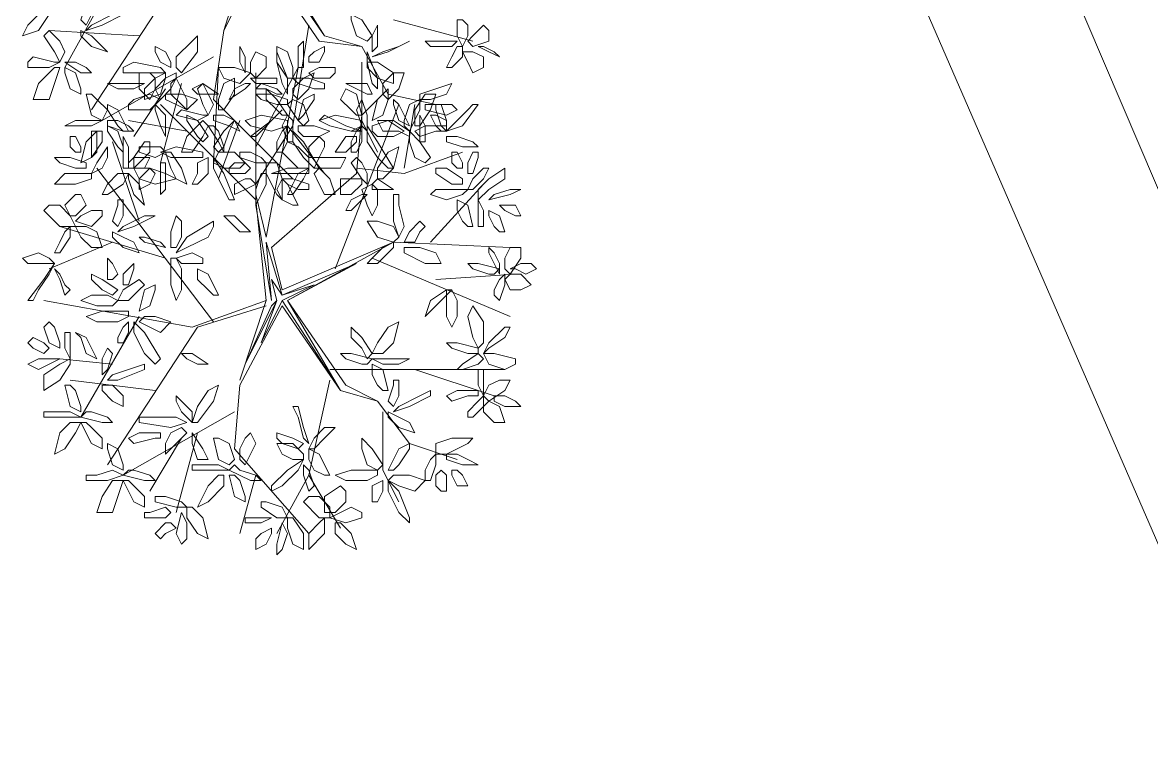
# Model space of a CAD drawing. Header units: millimetres. Extents: x 2364 to 2508, y 1551 to 1771.
# Drawn here: x 2413.54 to 2419.56, y 1620.74 to 1624.56 of the extents above; entities that cross this region are included whole.
import ezdxf

# ---------------------------------------------------------------- set-up
doc = ezdxf.new("R2010")
doc.units = ezdxf.units.MM
doc.layers.add('PDF_0', color=7, linetype='Continuous')
doc.layers.add('PDF_CVL_CUADCON_TIT', color=7, linetype='Continuous')

msp = doc.modelspace()

# ---------------------------------------------------------------- linework, layer by layer
at = {"layer": 'PDF_0', "lineweight": 9}
for points in [[(2415.2384, 1625.643), (2414.7583, 1625.2194), (2414.8148, 1624.9935), (2415.436, 1625.2477), (2414.8712, 1624.937), (2415.1536, 1624.4852), (2415.3513, 1624.4287)], [(2415.7467, 1624.1181), (2415.4925, 1624.1745), (2415.3513, 1624.4287), (2415.1254, 1624.4569), (2414.8148, 1624.9088), (2414.6171, 1624.5134), (2414.7583, 1624.9653), (2414.3629, 1624.8241), (2413.5722, 1624.9653)], [(2414.843, 1624.937), (2415.1536, 1624.4852), (2414.843, 1624.937)], [(2414.0805, 1624.8805), (2413.7699, 1624.3157)], [(2414.3912, 1624.8241), (2413.9111, 1624.0898)], [(2415.5207, 1624.5699), (2415.9443, 1624.4569)], [(2414.1652, 1624.4852), (2413.6852, 1624.5134)], [(2414.6171, 1624.5134), (2414.5606, 1624.1463), (2414.9842, 1623.7227)], [(2415.0689, 1624.5417), (2414.9842, 1624.0051), (2414.7865, 1623.6945)], [(2414.5606, 1624.3722), (2413.9676, 1624.0333)], [(2415.3513, 1624.344), (2415.3513, 1624.0333), (2415.436, 1623.8639)], [(2414.5606, 1623.8074), (2414.5888, 1624.3157)], [(2414.7865, 1623.8922), (2415.0124, 1624.3157), (2414.843, 1623.4121), (2414.7865, 1623.638), (2414.7865, 1624.2875)], [(2414.3064, 1624.2028), (2414.137, 1623.9486)], [(2414.3912, 1624.231), (2414.2782, 1623.8074)], [(2414.7865, 1623.5815), (2414.8712, 1623.0732), (2414.843, 1623.3838), (2414.9277, 1623.1014), (2415.3231, 1623.2709), (2414.956, 1623.0732), (2415.5207, 1623.3838), (2414.9277, 1623.1297), (2414.8712, 1623.3556), (2415.3231, 1623.751), (2415.3513, 1624.0616), (2415.4643, 1624.1745)], [(2414.843, 1623.0732), (2414.7865, 1623.6098), (2414.2782, 1624.1181)], [(2415.2101, 1623.2426), (2415.549, 1624.1181)], [(2415.5772, 1623.7792), (2415.6337, 1624.1181)], [(2414.4194, 1623.9769), (2414.1088, 1624.0333)], [(2414.7018, 1624.0333), (2414.5888, 1623.7227)], [(2414.956, 1624.0051), (2415.1536, 1623.751)], [(2414.1652, 1623.4968), (2414.024, 1623.9204)], [(2415.3231, 1623.7792), (2415.5772, 1623.751), (2415.8879, 1623.8639)], [(2414.5606, 1622.9602), (2413.9393, 1623.7792)], [(2415.7184, 1623.3838), (2416.0008, 1623.6945)], [(2414.3064, 1623.2991), (2413.7417, 1623.4686)], [(2414.024, 1623.3838), (2413.6852, 1623.2426)], [(2415.5207, 1623.3838), (2416.142, 1623.3556)], [(2415.4078, 1623.2991), (2416.142, 1622.9885)], [(2414.9277, 1623.0732), (2414.8148, 1622.8473), (2414.8995, 1623.0732), (2414.73, 1622.7343), (2414.8712, 1623.045), (2414.8995, 1623.0732), (2414.8712, 1623.1862), (2414.9277, 1623.1014), (2415.0972, 1623.1579), (2414.9277, 1623.0732), (2415.2384, 1622.5931), (2414.956, 1623.0732), (2415.2666, 1622.6214), (2415.436, 1622.5366)], [(2415.7467, 1623.1862), (2416.1703, 1623.2144)], [(2414.7018, 1622.6496), (2414.843, 1623.0732), (2414.4476, 1622.932), (2413.6569, 1623.0732)], [(2414.843, 1623.045), (2414.4759, 1622.932), (2413.9958, 1622.1978)], [(2415.8596, 1622.226), (2415.6055, 1622.3107), (2415.436, 1622.5366), (2415.2384, 1622.5931), (2414.9277, 1623.045), (2414.7018, 1622.6214), (2414.6736, 1622.2825), (2415.0689, 1621.8307)], [(2414.1652, 1622.9885), (2413.8546, 1622.4519)], [(2414.024, 1622.7343), (2413.7417, 1622.7626)], [(2415.1819, 1622.7061), (2416.1138, 1622.7061)], [(2415.6337, 1622.7061), (2416.0573, 1622.5649)], [(2414.25, 1622.5931), (2413.7981, 1622.6496)], [(2415.1819, 1622.6496), (2415.0689, 1622.1413)], [(2414.6736, 1622.4802), (2414.0805, 1622.1413)], [(2415.4643, 1622.4802), (2415.4643, 1622.1695), (2415.549, 1622.0001)], [(2414.3912, 1622.339), (2414.2217, 1622.0566)], [(2414.4759, 1622.3672), (2414.3629, 1621.9436)], [(2414.7865, 1622.1413), (2414.7018, 1621.8307)], [(2415.2384, 1621.8589), (2415.0689, 1622.1413), (2414.8995, 1621.8307)]]:
    msp.add_lwpolyline(points, dxfattribs=at)
for points in [[(2413.6852, 1624.6264), (2413.6852, 1624.5981), (2413.6287, 1624.5134), (2413.544, 1624.4852), (2413.5722, 1624.5417), (2413.6287, 1624.5981)], [(2413.8829, 1624.6546), (2413.8546, 1624.5699), (2413.8829, 1624.5417), (2413.9111, 1624.5981), (2413.9111, 1624.6829), (2413.8829, 1624.6829)], [(2414.024, 1624.5981), (2414.0805, 1624.5981), (2413.9676, 1624.5417), (2413.8829, 1624.5134), (2413.9111, 1624.5417)], [(2415.3231, 1624.4852), (2415.2948, 1624.5699), (2415.2948, 1624.5981), (2415.3513, 1624.5699), (2415.4078, 1624.4852), (2415.3796, 1624.4569)], [(2415.9161, 1624.5417), (2415.9161, 1624.4852), (2415.8879, 1624.4287), (2415.8596, 1624.4852), (2415.8596, 1624.5699), (2415.8879, 1624.5699)], [(2413.7417, 1624.4569), (2413.7699, 1624.4005), (2413.7417, 1624.344), (2413.7134, 1624.4005), (2413.6569, 1624.4852), (2413.6852, 1624.5134)], [(2413.8546, 1624.5134), (2413.8546, 1624.4852), (2413.9111, 1624.4287), (2413.9958, 1624.4005), (2413.9676, 1624.4287), (2413.9111, 1624.4852)], [(2415.4078, 1624.4852), (2415.436, 1624.5417), (2415.436, 1624.4287), (2415.4078, 1624.4005), (2415.4078, 1624.4287)], [(2415.9443, 1624.4852), (2416.0008, 1624.5417), (2416.0291, 1624.5134), (2416.0291, 1624.4569), (2415.9443, 1624.4287), (2415.9161, 1624.4569)], [(2414.3629, 1624.3722), (2414.4476, 1624.4569), (2414.4759, 1624.4852), (2414.4759, 1624.4005), (2414.3912, 1624.2875), (2414.3629, 1624.3157)], [(2415.0124, 1624.344), (2415.0124, 1624.4287), (2415.0407, 1624.4569), (2415.0407, 1624.4005), (2415.0407, 1624.3157), (2415.0124, 1624.3157)], [(2415.549, 1624.4287), (2415.6055, 1624.4569), (2415.4925, 1624.4005), (2415.4078, 1624.3722), (2415.4643, 1624.4005)], [(2415.8314, 1624.4287), (2415.8596, 1624.4569), (2415.7467, 1624.4569), (2415.6902, 1624.4569), (2415.7184, 1624.4287)], [(2414.25, 1624.4287), (2414.25, 1624.4005), (2414.2782, 1624.344), (2414.3347, 1624.3157), (2414.3347, 1624.344), (2414.3064, 1624.4005)], [(2414.73, 1624.2875), (2414.73, 1624.3157), (2414.73, 1624.3722), (2414.7018, 1624.4287), (2414.7018, 1624.4005), (2414.7018, 1624.344)], [(2414.7865, 1624.2593), (2414.7583, 1624.2875), (2414.7583, 1624.344), (2414.7865, 1624.4005), (2414.843, 1624.3722), (2414.843, 1624.3157)], [(2414.9842, 1624.2593), (2414.956, 1624.2593), (2414.8995, 1624.344), (2414.8995, 1624.4287), (2414.956, 1624.4005), (2414.9842, 1624.3157)], [(2414.8995, 1624.344), (2414.8995, 1624.4005), (2414.956, 1624.2593), (2414.956, 1624.1745), (2414.9277, 1624.231)], [(2415.0689, 1624.344), (2415.0689, 1624.3722), (2415.0972, 1624.4005), (2415.1536, 1624.4287), (2415.1536, 1624.4005), (2415.1254, 1624.344)], [(2415.3796, 1624.344), (2415.3796, 1624.4005), (2415.436, 1624.2593), (2415.436, 1624.2028), (2415.4078, 1624.231)], [(2415.8314, 1624.3722), (2415.8596, 1624.4287), (2415.8879, 1624.4287), (2415.8879, 1624.3722), (2415.8314, 1624.3157), (2415.8031, 1624.3157)], [(2415.8879, 1624.4005), (2415.9443, 1624.4005), (2416.0008, 1624.3722), (2416.0008, 1624.3157), (2415.9443, 1624.2875), (2415.9161, 1624.344)], [(2415.9726, 1624.4287), (2416.0291, 1624.4005), (2416.0855, 1624.3722), (2416.0573, 1624.4005), (2416.0008, 1624.4287)], [(2413.6005, 1624.3722), (2413.7134, 1624.344), (2413.7417, 1624.344), (2413.6852, 1624.3157), (2413.5722, 1624.3157), (2413.5722, 1624.344)], [(2413.8264, 1624.344), (2413.7699, 1624.344), (2413.8546, 1624.2875), (2413.9111, 1624.2875), (2413.8829, 1624.3157)], [(2414.137, 1624.344), (2414.2782, 1624.3157), (2414.3064, 1624.2875), (2414.2217, 1624.2875), (2414.0805, 1624.2875), (2414.0805, 1624.3157)], [(2415.3796, 1624.344), (2415.3796, 1624.3157), (2415.436, 1624.2593), (2415.5207, 1624.231), (2415.5207, 1624.2875), (2415.436, 1624.344)], [(2413.7417, 1624.3157), (2413.7134, 1624.3157), (2413.6287, 1624.231), (2413.6005, 1624.1463), (2413.6852, 1624.1463), (2413.7134, 1624.231)], [(2413.8264, 1624.2875), (2413.8546, 1624.2028), (2413.8546, 1624.1745), (2413.7981, 1624.2028), (2413.7699, 1624.2875), (2413.7699, 1624.3157)], [(2414.25, 1624.2593), (2414.25, 1624.2028), (2414.2217, 1624.1463), (2414.1652, 1624.2028), (2414.1652, 1624.2875), (2414.2217, 1624.2875)], [(2414.3064, 1624.2875), (2414.3064, 1624.2593), (2414.2782, 1624.1745), (2414.1935, 1624.1463), (2414.1935, 1624.2028), (2414.25, 1624.2593)], [(2414.3629, 1624.2875), (2414.3629, 1624.2593), (2414.3347, 1624.2028), (2414.2782, 1624.1463), (2414.25, 1624.2028), (2414.3064, 1624.2593)], [(2414.7018, 1624.231), (2414.6171, 1624.2593), (2414.5888, 1624.3157), (2414.6736, 1624.3157), (2414.7583, 1624.2875), (2414.73, 1624.2593)], [(2414.9842, 1624.1745), (2415.0124, 1624.1463), (2415.0689, 1624.2028), (2415.0972, 1624.2875), (2415.0407, 1624.2593), (2414.9842, 1624.2028)], [(2415.1819, 1624.2593), (2415.0972, 1624.2593), (2415.0689, 1624.2875), (2415.1254, 1624.3157), (2415.2101, 1624.3157), (2415.2101, 1624.2875)], [(2415.4643, 1624.1745), (2415.4925, 1624.1463), (2415.549, 1624.2028), (2415.5772, 1624.2875), (2415.5207, 1624.2875), (2415.4643, 1624.231)], [(2414.137, 1624.2028), (2414.1935, 1624.231), (2414.0805, 1624.231), (2413.9958, 1624.231), (2414.0523, 1624.2028)], [(2414.3347, 1624.1745), (2414.3912, 1624.1181), (2414.4194, 1624.0898), (2414.4194, 1624.1463), (2414.3629, 1624.2593), (2414.3347, 1624.231)], [(2414.5324, 1624.1745), (2414.5888, 1624.1745), (2414.5041, 1624.231), (2414.4476, 1624.2028), (2414.4759, 1624.1745)], [(2414.5324, 1624.1745), (2414.5606, 1624.1181), (2414.5324, 1624.0616), (2414.5041, 1624.1181), (2414.4759, 1624.2028), (2414.5041, 1624.231)], [(2414.5888, 1624.1463), (2414.6171, 1624.231), (2414.6736, 1624.2593), (2414.6736, 1624.1745), (2414.6171, 1624.0898), (2414.5888, 1624.0898)], [(2414.6736, 1624.2028), (2414.6453, 1624.1463), (2414.73, 1624.2028), (2414.7583, 1624.231), (2414.73, 1624.231)], [(2414.8712, 1624.231), (2414.7865, 1624.231), (2414.7583, 1624.2593), (2414.8148, 1624.2593), (2414.8995, 1624.2593), (2414.8995, 1624.231)], [(2414.843, 1624.2028), (2414.8995, 1624.1745), (2414.9277, 1624.1745), (2414.8995, 1624.2028), (2414.8148, 1624.231), (2414.7865, 1624.2028)], [(2414.8995, 1624.0898), (2414.843, 1624.1463), (2414.843, 1624.2028), (2414.8995, 1624.1463), (2414.956, 1624.0616), (2414.9277, 1624.0616)], [(2415.0972, 1624.2028), (2415.0124, 1624.231), (2414.9842, 1624.2593), (2415.0689, 1624.2593), (2415.1536, 1624.231), (2415.1536, 1624.2028)], [(2415.2948, 1624.0898), (2415.2384, 1624.1463), (2415.2666, 1624.2028), (2415.3231, 1624.1745), (2415.3513, 1624.0616), (2415.3231, 1624.0616)], [(2415.3231, 1624.2028), (2415.3796, 1624.1745), (2415.4078, 1624.1745), (2415.3796, 1624.231), (2415.2948, 1624.231), (2415.2666, 1624.231)], [(2415.4643, 1624.0616), (2415.4078, 1624.0333), (2415.436, 1624.1463), (2415.4925, 1624.2028), (2415.4925, 1624.1463)], [(2415.6619, 1624.1463), (2415.6619, 1624.1745), (2415.7467, 1624.2028), (2415.8314, 1624.231), (2415.8031, 1624.1745), (2415.7184, 1624.1463)], [(2413.9393, 1624.1463), (2413.9958, 1624.0898), (2413.9676, 1624.0333), (2413.9111, 1624.0616), (2413.8829, 1624.1745), (2413.9111, 1624.1745)], [(2414.137, 1624.1463), (2414.2217, 1624.1745), (2414.2782, 1624.1463), (2414.2217, 1624.0898), (2414.1088, 1624.0898), (2414.1088, 1624.1181)], [(2414.3064, 1624.1463), (2414.3064, 1624.1745), (2414.3912, 1624.1745), (2414.4759, 1624.1463), (2414.4194, 1624.0898), (2414.3629, 1624.1181)], [(2414.956, 1624.1181), (2414.956, 1624.1463), (2414.8712, 1624.1745), (2414.7865, 1624.1745), (2414.8148, 1624.1463), (2414.8995, 1624.1181)], [(2415.0124, 1624.0333), (2414.956, 1624.1181), (2414.9842, 1624.1463), (2415.0407, 1624.1181), (2415.0689, 1624.0333), (2415.0407, 1624.0051)], [(2415.0407, 1624.0616), (2415.0124, 1624.0333), (2415.0407, 1624.1463), (2415.0972, 1624.1745), (2415.0972, 1624.1463)], [(2415.3796, 1623.9769), (2415.3796, 1624.0616), (2415.3513, 1624.1463), (2415.3231, 1624.0898), (2415.3513, 1624.0051)], [(2415.549, 1624.0333), (2415.6055, 1624.0051), (2415.549, 1624.1181), (2415.5207, 1624.1463), (2415.5207, 1624.1181)], [(2415.5772, 1624.0333), (2415.6055, 1624.1181), (2415.6619, 1624.1463), (2415.6619, 1624.0898), (2415.6055, 1623.9769), (2415.5772, 1624.0051)], [(2415.6337, 1624.0051), (2415.6619, 1624.0051), (2415.7184, 1624.0898), (2415.7467, 1624.1745), (2415.6902, 1624.1745), (2415.6337, 1624.0898)], [(2414.0523, 1624.0051), (2413.9958, 1624.0898), (2413.9958, 1624.1181), (2414.0523, 1624.0898), (2414.1088, 1623.9769), (2414.0805, 1623.9769)], [(2414.2782, 1624.0051), (2414.3064, 1623.9486), (2414.3064, 1624.0616), (2414.25, 1624.1181), (2414.25, 1624.0898)], [(2414.3912, 1624.0898), (2414.3629, 1624.0616), (2414.4759, 1624.0333), (2414.5324, 1624.0616), (2414.5041, 1624.0616)], [(2414.8148, 1623.9769), (2414.8995, 1624.0616), (2414.9277, 1624.0898), (2414.8712, 1624.0333), (2414.7583, 1623.9486), (2414.7865, 1623.9486)], [(2415.7467, 1624.1181), (2415.8314, 1624.1181), (2415.8596, 1624.0898), (2415.8031, 1624.0616), (2415.6902, 1624.0898), (2415.6902, 1624.1181)], [(2415.7467, 1624.0898), (2415.7749, 1624.0051), (2415.8031, 1623.9769), (2415.8031, 1624.0333), (2415.7749, 1624.1181), (2415.7467, 1624.1181)], [(2415.9161, 1624.0898), (2415.8314, 1624.0051), (2415.8031, 1623.9769), (2415.8879, 1624.0051), (2415.9726, 1624.1181), (2415.9443, 1624.1181)], [(2413.8264, 1624.0333), (2413.9393, 1624.0333), (2413.9676, 1624.0333), (2413.9111, 1624.0051), (2413.7981, 1624.0051), (2413.7699, 1624.0051)], [(2414.0523, 1624.0333), (2414.1088, 1624.0051), (2414.137, 1623.9769), (2414.0805, 1623.9769), (2413.9958, 1624.0051), (2413.9958, 1624.0333)], [(2414.5324, 1624.0051), (2414.5041, 1624.0333), (2414.4194, 1623.9486), (2414.3912, 1623.8639), (2414.4476, 1623.8639), (2414.5041, 1623.9486)], [(2414.4759, 1623.9486), (2414.4194, 1624.0333), (2414.4194, 1624.0616), (2414.4759, 1624.0333), (2414.5324, 1623.9486), (2414.5041, 1623.9204)], [(2414.6171, 1624.0616), (2414.6736, 1624.0333), (2414.7018, 1623.9769), (2414.6453, 1624.0051), (2414.5606, 1624.0333), (2414.5606, 1624.0616)], [(2414.6171, 1623.8922), (2414.6453, 1623.9769), (2414.6736, 1624.0333), (2414.6171, 1623.9769), (2414.5606, 1623.8922), (2414.5888, 1623.8639)], [(2414.8712, 1623.9769), (2414.7583, 1624.0051), (2414.73, 1624.0333), (2414.8148, 1624.0616), (2414.956, 1624.0333), (2414.956, 1624.0051)], [(2414.9842, 1623.9769), (2414.9842, 1624.0333), (2414.956, 1624.0616), (2414.9277, 1624.0051), (2414.956, 1623.9204), (2414.9842, 1623.9204)], [(2415.1819, 1624.0051), (2415.2948, 1623.9769), (2415.3513, 1623.9769), (2415.2666, 1624.0051), (2415.1536, 1624.0616), (2415.1254, 1624.0333)], [(2415.2948, 1623.9769), (2415.1819, 1624.0051), (2415.1254, 1624.0333), (2415.2101, 1624.0616), (2415.3513, 1624.0333), (2415.3513, 1624.0051)], [(2415.4078, 1623.9769), (2415.4078, 1624.0051), (2415.4925, 1624.0333), (2415.5772, 1623.9769), (2415.5207, 1623.9486), (2415.436, 1623.9486)], [(2415.549, 1623.9769), (2415.4643, 1623.9769), (2415.436, 1624.0333), (2415.5207, 1624.0333), (2415.6055, 1623.9769), (2415.6055, 1623.9486)], [(2415.6619, 1623.9486), (2415.6619, 1624.0333), (2415.6619, 1624.0616), (2415.6902, 1624.0051), (2415.6902, 1623.9204), (2415.6619, 1623.9204)], [(2415.7184, 1624.0616), (2415.7467, 1624.0616), (2415.8031, 1624.0333), (2415.8031, 1623.9769), (2415.7749, 1623.9769), (2415.7467, 1624.0051)], [(2413.9676, 1623.9769), (2413.9393, 1623.9769), (2413.8829, 1623.9204), (2413.8546, 1623.8074), (2413.9111, 1623.8357), (2413.9676, 1623.9204)], [(2413.9393, 1623.9204), (2413.9393, 1623.8639), (2413.9111, 1623.8357), (2413.9111, 1623.8922), (2413.9111, 1623.9769), (2413.9393, 1623.9769)], [(2414.0523, 1623.9769), (2414.0805, 1623.8922), (2414.0805, 1623.8639), (2414.0523, 1623.8922), (2413.9958, 1623.9769), (2413.9958, 1624.0051)], [(2414.5888, 1623.9769), (2414.6171, 1623.8922), (2414.6171, 1623.8639), (2414.5888, 1623.9204), (2414.5324, 1624.0051), (2414.5606, 1624.0051)], [(2414.8995, 1623.8639), (2414.9277, 1623.8639), (2414.956, 1623.9204), (2414.956, 1624.0051), (2414.9277, 1623.9769), (2414.8995, 1623.9204)], [(2415.0407, 1623.8357), (2414.9842, 1623.9204), (2414.9842, 1623.9769), (2415.0407, 1623.9204), (2415.1254, 1623.7792), (2415.0972, 1623.7792)], [(2415.0124, 1623.9769), (2415.0124, 1624.0051), (2415.0972, 1624.0051), (2415.1819, 1623.9769), (2415.1254, 1623.9486), (2415.0407, 1623.9486)], [(2415.2948, 1623.8639), (2415.3231, 1623.8639), (2415.3513, 1623.9204), (2415.3513, 1624.0051), (2415.3231, 1623.9769), (2415.2948, 1623.9204)], [(2415.436, 1623.8357), (2415.3796, 1623.9204), (2415.3796, 1624.0051), (2415.436, 1623.9204), (2415.5207, 1623.7792), (2415.4925, 1623.7792)], [(2415.6337, 1623.8357), (2415.6055, 1623.9204), (2415.6055, 1623.9769), (2415.6619, 1623.9204), (2415.7184, 1623.8357), (2415.6902, 1623.8074)], [(2415.7467, 1623.9769), (2415.6619, 1623.9486), (2415.6337, 1623.9769), (2415.6902, 1624.0051), (2415.8031, 1624.0051), (2415.8031, 1623.9769)], [(2413.8546, 1623.8639), (2413.8264, 1623.8639), (2413.7981, 1623.8922), (2413.7981, 1623.9486), (2413.8264, 1623.9486), (2413.8546, 1623.8922)], [(2414.0805, 1623.8357), (2414.0805, 1623.8922), (2414.0805, 1623.9486), (2414.1088, 1623.8922), (2414.1088, 1623.7792), (2414.0805, 1623.7792)], [(2414.137, 1623.8357), (2414.1935, 1623.9204), (2414.2217, 1623.9204), (2414.2217, 1623.8639), (2414.137, 1623.7792), (2414.137, 1623.8074)], [(2415.0124, 1623.8922), (2415.0689, 1623.8357), (2415.0689, 1623.7792), (2415.0124, 1623.7792), (2414.9277, 1623.8639), (2414.956, 1623.9204)], [(2415.1536, 1623.8922), (2415.1254, 1623.8357), (2415.0689, 1623.8357), (2415.0689, 1623.8922), (2415.1254, 1623.9486), (2415.1536, 1623.9204)], [(2415.2666, 1623.8639), (2415.2101, 1623.8639), (2415.2666, 1623.9486), (2415.3231, 1623.9486), (2415.3231, 1623.9204)], [(2415.8031, 1623.9486), (2415.8031, 1623.9204), (2415.8879, 1623.8922), (2415.9726, 1623.8922), (2415.9443, 1623.9204), (2415.8596, 1623.9486)], [(2413.9958, 1623.8357), (2413.9958, 1623.8922), (2413.9393, 1623.8074), (2413.9111, 1623.751), (2413.9676, 1623.7792)], [(2414.1935, 1623.8922), (2414.2782, 1623.8922), (2414.3064, 1623.8639), (2414.25, 1623.8357), (2414.1652, 1623.8639), (2414.1652, 1623.8922)], [(2414.4476, 1623.8357), (2414.3347, 1623.8357), (2414.2782, 1623.8639), (2414.3629, 1623.8922), (2414.5041, 1623.8639), (2414.5041, 1623.8357)], [(2414.3064, 1623.8639), (2414.3347, 1623.8639), (2414.3912, 1623.7792), (2414.4194, 1623.6945), (2414.3629, 1623.7227), (2414.3347, 1623.7792)], [(2414.5606, 1623.8074), (2414.5888, 1623.8639), (2414.6736, 1623.8639), (2414.73, 1623.8074), (2414.7018, 1623.7792), (2414.6171, 1623.7792)], [(2414.7583, 1623.8639), (2414.8148, 1623.8357), (2414.843, 1623.8074), (2414.7865, 1623.8074), (2414.7018, 1623.8357), (2414.7018, 1623.8639)], [(2415.436, 1623.7227), (2415.4643, 1623.7227), (2415.5207, 1623.7792), (2415.549, 1623.8922), (2415.4925, 1623.8639), (2415.436, 1623.7792)], [(2415.8879, 1623.7792), (2415.8596, 1623.7792), (2415.8314, 1623.8074), (2415.8314, 1623.8639), (2415.8596, 1623.8639), (2415.8879, 1623.8074)], [(2415.9726, 1623.8357), (2415.9443, 1623.751), (2415.9161, 1623.751), (2415.9161, 1623.8074), (2415.9443, 1623.8639), (2415.9726, 1623.8639)], [(2413.8264, 1623.7792), (2413.7417, 1623.8074), (2413.7134, 1623.8357), (2413.7981, 1623.8357), (2413.8829, 1623.8074), (2413.8829, 1623.7792)], [(2414.137, 1623.8357), (2414.1935, 1623.8357), (2414.2217, 1623.8357), (2414.1935, 1623.7792), (2414.1088, 1623.7792), (2414.1088, 1623.8074)], [(2414.3064, 1623.751), (2414.3064, 1623.6662), (2414.2782, 1623.638), (2414.2782, 1623.6945), (2414.2782, 1623.8074), (2414.3064, 1623.8074)], [(2414.4476, 1623.6945), (2414.4759, 1623.6945), (2414.5324, 1623.751), (2414.5324, 1623.8357), (2414.4759, 1623.8074), (2414.4759, 1623.751)], [(2414.6171, 1623.6662), (2414.5606, 1623.7792), (2414.5606, 1623.8357), (2414.6171, 1623.751), (2414.6736, 1623.6098), (2414.6453, 1623.6098)], [(2414.6736, 1623.8074), (2414.73, 1623.8074), (2414.7583, 1623.7792), (2414.73, 1623.751), (2414.6453, 1623.751), (2414.6453, 1623.7792)], [(2414.843, 1623.8074), (2414.8995, 1623.8074), (2414.9277, 1623.7227), (2414.9277, 1623.6098), (2414.8995, 1623.638), (2414.843, 1623.751)], [(2415.2666, 1623.8357), (2415.2384, 1623.7792), (2415.1819, 1623.7792), (2415.0972, 1623.7792), (2415.1254, 1623.8357), (2415.2101, 1623.8357)], [(2415.3513, 1623.8074), (2415.3796, 1623.751), (2415.3796, 1623.6945), (2415.3513, 1623.7227), (2415.2948, 1623.8074), (2415.3231, 1623.8357)], [(2413.9111, 1623.751), (2413.9111, 1623.7227), (2413.8264, 1623.6945), (2413.7134, 1623.6945), (2413.7699, 1623.751), (2413.8546, 1623.751)], [(2413.9958, 1623.6945), (2414.0523, 1623.751), (2414.1088, 1623.751), (2414.0805, 1623.6945), (2413.9958, 1623.638), (2413.9676, 1623.638)], [(2414.137, 1623.638), (2414.1935, 1623.5815), (2414.1652, 1623.6945), (2414.1088, 1623.751), (2414.1088, 1623.7227)], [(2414.137, 1623.7792), (2414.1652, 1623.7227), (2414.25, 1623.6945), (2414.3629, 1623.7227), (2414.3064, 1623.751), (2414.2217, 1623.7792)], [(2414.2217, 1623.7792), (2414.25, 1623.751), (2414.2217, 1623.6945), (2414.1652, 1623.6662), (2414.1652, 1623.7227), (2414.1935, 1623.751)], [(2414.7583, 1623.7227), (2414.7865, 1623.6945), (2414.73, 1623.6662), (2414.6736, 1623.638), (2414.6736, 1623.6945), (2414.73, 1623.7227)], [(2414.843, 1623.6945), (2414.8148, 1623.638), (2414.7865, 1623.5815), (2414.7865, 1623.6662), (2414.8148, 1623.751), (2414.843, 1623.751)], [(2415.0124, 1623.751), (2414.9277, 1623.751), (2414.8712, 1623.751), (2414.956, 1623.7792), (2415.0689, 1623.7792), (2415.0689, 1623.751)], [(2414.9277, 1623.6098), (2414.8995, 1623.6662), (2414.9277, 1623.7227), (2414.956, 1623.6945), (2415.0124, 1623.5815), (2414.9842, 1623.5815)], [(2415.0124, 1623.6662), (2414.956, 1623.6945), (2414.9277, 1623.7227), (2414.9842, 1623.7227), (2415.0689, 1623.6945), (2415.0689, 1623.6662)], [(2414.9842, 1623.6945), (2415.0124, 1623.751), (2415.0689, 1623.7792), (2415.0407, 1623.7227), (2414.9842, 1623.638), (2414.956, 1623.638)], [(2415.0972, 1623.751), (2415.1254, 1623.7792), (2415.1819, 1623.7227), (2415.2101, 1623.638), (2415.1536, 1623.638), (2415.1254, 1623.6945)], [(2415.3513, 1623.7227), (2415.3513, 1623.6945), (2415.2948, 1623.638), (2415.2384, 1623.638), (2415.2384, 1623.7227), (2415.2948, 1623.7227)], [(2415.4925, 1623.6662), (2415.5207, 1623.6662), (2415.436, 1623.7227), (2415.4078, 1623.6945), (2415.4078, 1623.6662)], [(2415.8314, 1623.6945), (2415.7467, 1623.751), (2415.7467, 1623.7792), (2415.8031, 1623.7792), (2415.8879, 1623.7227), (2415.8879, 1623.6945)], [(2416.0008, 1623.7227), (2415.9443, 1623.6662), (2415.9161, 1623.6662), (2415.9443, 1623.7227), (2416.0008, 1623.7792), (2416.0291, 1623.7792)], [(2415.9726, 1623.6098), (2415.9726, 1623.6662), (2416.0291, 1623.7227), (2416.1138, 1623.7792), (2416.1138, 1623.7227), (2416.0291, 1623.6662)], [(2415.436, 1623.6662), (2415.436, 1623.5815), (2415.4078, 1623.525), (2415.3796, 1623.5815), (2415.3513, 1623.6662), (2415.4078, 1623.6945)], [(2415.9161, 1623.6662), (2415.8879, 1623.638), (2415.8031, 1623.6098), (2415.7184, 1623.638), (2415.7467, 1623.6662), (2415.8596, 1623.6662)], [(2416.0573, 1623.638), (2416.0291, 1623.6098), (2416.142, 1623.638), (2416.1985, 1623.6662), (2416.142, 1623.6662)], [(2413.8829, 1623.5815), (2413.8264, 1623.525), (2413.7981, 1623.525), (2413.7699, 1623.5815), (2413.8264, 1623.638), (2413.8546, 1623.638)], [(2414.0523, 1623.5815), (2414.024, 1623.4968), (2414.0523, 1623.4686), (2414.0805, 1623.525), (2414.0805, 1623.6098), (2414.0523, 1623.6098)], [(2415.3796, 1623.638), (2415.3513, 1623.638), (2415.2948, 1623.6098), (2415.2666, 1623.5533), (2415.2948, 1623.5533), (2415.3513, 1623.6098)], [(2415.549, 1623.5815), (2415.5772, 1623.4686), (2415.549, 1623.4121), (2415.5207, 1623.4968), (2415.5207, 1623.638), (2415.549, 1623.638)], [(2415.8879, 1623.4968), (2415.8596, 1623.5533), (2415.8596, 1623.6098), (2415.9161, 1623.5815), (2415.9443, 1623.4686), (2415.9161, 1623.4686)], [(2415.9726, 1623.4968), (2415.9726, 1623.5815), (2415.9726, 1623.6098), (2416.0008, 1623.5533), (2416.0008, 1623.4686), (2415.9726, 1623.4686)], [(2413.7417, 1623.5815), (2413.7981, 1623.525), (2413.8264, 1623.4686), (2413.7417, 1623.4686), (2413.6569, 1623.5533), (2413.6852, 1623.5815)], [(2413.9676, 1623.5533), (2413.9676, 1623.525), (2413.9111, 1623.4686), (2413.8264, 1623.4968), (2413.8546, 1623.525), (2413.9111, 1623.5533)], [(2416.0573, 1623.4686), (2416.0291, 1623.525), (2416.0291, 1623.5533), (2416.0855, 1623.525), (2416.1138, 1623.4403), (2416.0855, 1623.4403)], [(2416.0855, 1623.5815), (2416.1138, 1623.5815), (2416.1703, 1623.5815), (2416.1985, 1623.525), (2416.1703, 1623.525), (2416.1138, 1623.5533)], [(2414.1935, 1623.525), (2414.25, 1623.525), (2414.137, 1623.4686), (2414.0523, 1623.4403), (2414.0805, 1623.4686)], [(2414.3629, 1623.3556), (2414.3347, 1623.3556), (2414.3347, 1623.4403), (2414.3629, 1623.525), (2414.3912, 1623.4968), (2414.3912, 1623.4121)], [(2414.5324, 1623.4121), (2414.4194, 1623.3556), (2414.3629, 1623.3274), (2414.4194, 1623.4121), (2414.5606, 1623.4968), (2414.5606, 1623.4686)], [(2414.7018, 1623.4403), (2414.7583, 1623.4403), (2414.6736, 1623.525), (2414.6171, 1623.525), (2414.6453, 1623.4968)], [(2415.549, 1623.4121), (2415.5207, 1623.3838), (2415.436, 1623.4121), (2415.3796, 1623.4968), (2415.436, 1623.4968), (2415.5207, 1623.4686)], [(2415.6902, 1623.4686), (2415.6619, 1623.4968), (2415.6055, 1623.4403), (2415.5772, 1623.3838), (2415.6337, 1623.3838), (2415.6619, 1623.4403)], [(2413.7417, 1623.3838), (2413.7699, 1623.4403), (2413.7981, 1623.4686), (2413.7981, 1623.4121), (2413.7417, 1623.3274), (2413.7134, 1623.3274)], [(2413.8264, 1623.4686), (2413.8829, 1623.4686), (2413.9393, 1623.4403), (2413.9676, 1623.3556), (2413.9111, 1623.3556), (2413.8546, 1623.4121)], [(2414.024, 1623.4403), (2414.024, 1623.4121), (2414.0805, 1623.3556), (2414.1652, 1623.3274), (2414.137, 1623.3838), (2414.0805, 1623.4121)], [(2414.2782, 1623.3838), (2414.3064, 1623.3556), (2414.1935, 1623.3838), (2414.1652, 1623.4121), (2414.1935, 1623.4121)], [(2415.4643, 1623.3556), (2415.4078, 1623.2991), (2415.3796, 1623.2709), (2415.436, 1623.2709), (2415.5207, 1623.3556), (2415.5207, 1623.3838)], [(2413.7134, 1623.2709), (2413.6852, 1623.2991), (2413.6287, 1623.3274), (2413.544, 1623.2991), (2413.5722, 1623.2709), (2413.6569, 1623.2709)], [(2414.5041, 1623.2709), (2414.5041, 1623.2991), (2414.4476, 1623.3274), (2414.3629, 1623.2991), (2414.3912, 1623.2709), (2414.4476, 1623.2709)], [(2415.6619, 1623.3556), (2415.7467, 1623.3274), (2415.7749, 1623.2709), (2415.6902, 1623.2709), (2415.5772, 1623.3274), (2415.5772, 1623.3556)], [(2416.0573, 1623.3274), (2416.0855, 1623.2709), (2416.0855, 1623.2144), (2416.0573, 1623.2709), (2416.0291, 1623.3274), (2416.0291, 1623.3556)], [(2416.1138, 1623.2991), (2416.142, 1623.3556), (2416.1985, 1623.3556), (2416.1985, 1623.2991), (2416.142, 1623.2144), (2416.1138, 1623.2426)], [(2413.6287, 1623.1297), (2413.6852, 1623.2144), (2413.7134, 1623.2709), (2413.6569, 1623.1862), (2413.5722, 1623.0732), (2413.6005, 1623.0732)], [(2413.7699, 1623.1579), (2413.7417, 1623.2144), (2413.7134, 1623.2426), (2413.7417, 1623.1862), (2413.7699, 1623.1014), (2413.7981, 1623.1297)], [(2414.024, 1623.1862), (2413.9958, 1623.1862), (2413.9958, 1623.2426), (2413.9958, 1623.2991), (2414.024, 1623.2709), (2414.0523, 1623.2144)], [(2414.137, 1623.2426), (2414.137, 1623.2709), (2414.0805, 1623.2144), (2414.0805, 1623.1579), (2414.1088, 1623.1579)], [(2414.3912, 1623.2426), (2414.3912, 1623.1297), (2414.3629, 1623.0732), (2414.3347, 1623.1579), (2414.3347, 1623.2991), (2414.3629, 1623.2991)], [(2414.5324, 1623.1297), (2414.4759, 1623.1862), (2414.4759, 1623.2426), (2414.5324, 1623.2144), (2414.5888, 1623.1014), (2414.5606, 1623.1014)], [(2416.0291, 1623.2144), (2415.9443, 1623.2426), (2415.9161, 1623.2709), (2415.9726, 1623.2709), (2416.0855, 1623.2426), (2416.0573, 1623.2144)], [(2416.142, 1623.2426), (2416.1703, 1623.2426), (2416.2267, 1623.2144), (2416.2832, 1623.2426), (2416.255, 1623.2709), (2416.1985, 1623.2709)], [(2413.9676, 1623.1297), (2413.9111, 1623.1862), (2413.9111, 1623.2144), (2413.9676, 1623.1862), (2414.0523, 1623.1297), (2414.024, 1623.1014)], [(2414.1652, 1623.1297), (2414.1088, 1623.0732), (2414.0523, 1623.0732), (2414.0805, 1623.1297), (2414.1652, 1623.1862), (2414.1935, 1623.1579)], [(2416.0573, 1623.1297), (2416.0855, 1623.1862), (2416.1138, 1623.2144), (2416.1138, 1623.1579), (2416.0855, 1623.0732), (2416.0573, 1623.1014)], [(2416.1138, 1623.1862), (2416.142, 1623.2144), (2416.1985, 1623.2144), (2416.255, 1623.1579), (2416.1985, 1623.1297), (2416.142, 1623.1297)], [(2414.2217, 1623.045), (2414.1652, 1623.0167), (2414.1935, 1623.1297), (2414.25, 1623.1579), (2414.25, 1623.1297)], [(2415.7749, 1623.0732), (2415.7184, 1623.0167), (2415.6902, 1622.9885), (2415.7184, 1623.0732), (2415.8031, 1623.1297), (2415.8314, 1623.1297)], [(2415.8596, 1623.0732), (2415.8596, 1622.9885), (2415.8314, 1622.932), (2415.8031, 1622.9885), (2415.8031, 1623.1297), (2415.8314, 1623.1297)], [(2414.0523, 1623.0732), (2414.024, 1623.045), (2413.9393, 1623.045), (2413.8546, 1623.0732), (2413.9111, 1623.1014), (2413.9958, 1623.1014)], [(2414.0523, 1622.9602), (2413.9393, 1622.9602), (2413.8829, 1622.9885), (2413.9676, 1623.0167), (2414.1088, 1623.0167), (2414.1088, 1622.9885)], [(2415.9726, 1622.819), (2416.0008, 1622.8473), (2416.0008, 1622.9602), (2415.9443, 1623.045), (2415.9161, 1622.9885), (2415.9443, 1622.8755)], [(2413.7134, 1622.932), (2413.7417, 1622.8473), (2413.7417, 1622.819), (2413.6852, 1622.8473), (2413.6569, 1622.932), (2413.6852, 1622.9602)], [(2414.0523, 1622.8473), (2414.0805, 1622.8473), (2414.1088, 1622.9038), (2414.1088, 1622.9602), (2414.0805, 1622.932), (2414.0523, 1622.8755)], [(2414.1935, 1622.7908), (2414.137, 1622.9038), (2414.137, 1622.9602), (2414.1935, 1622.9038), (2414.2782, 1622.7626), (2414.25, 1622.7343)], [(2414.1652, 1622.9602), (2414.1935, 1622.9885), (2414.25, 1622.9885), (2414.3347, 1622.9602), (2414.2782, 1622.9038), (2414.2217, 1622.932)], [(2415.4078, 1622.7908), (2415.4643, 1622.7908), (2415.5207, 1622.8473), (2415.549, 1622.9602), (2415.4925, 1622.932), (2415.436, 1622.8473)], [(2413.7981, 1622.8755), (2413.7981, 1622.7908), (2413.7981, 1622.7626), (2413.7699, 1622.819), (2413.7699, 1622.9038), (2413.7981, 1622.9038)], [(2413.8829, 1622.7908), (2413.9393, 1622.7626), (2413.8829, 1622.8755), (2413.8264, 1622.9038), (2413.8546, 1622.8755)], [(2415.3513, 1622.819), (2415.2948, 1622.8755), (2415.2948, 1622.932), (2415.3513, 1622.8755), (2415.4078, 1622.7908), (2415.3796, 1622.7626)], [(2416.1138, 1622.8755), (2416.0291, 1622.819), (2416.0008, 1622.7908), (2416.0291, 1622.8473), (2416.1138, 1622.932), (2416.142, 1622.932)], [(2413.6852, 1622.819), (2413.6569, 1622.7908), (2413.6005, 1622.819), (2413.5722, 1622.8473), (2413.6005, 1622.8755), (2413.6569, 1622.8473)], [(2413.9676, 1622.7626), (2413.9676, 1622.7061), (2413.9676, 1622.6778), (2413.9958, 1622.7061), (2414.024, 1622.7908), (2413.9958, 1622.819)], [(2415.9161, 1622.7908), (2415.8314, 1622.819), (2415.8031, 1622.8473), (2415.8596, 1622.8473), (2415.9726, 1622.819), (2415.9726, 1622.7908)], [(2413.6852, 1622.7343), (2413.7417, 1622.7626), (2413.6287, 1622.7626), (2413.5722, 1622.7343), (2413.6287, 1622.7061)], [(2413.7981, 1622.7626), (2413.7981, 1622.7343), (2413.7417, 1622.6496), (2413.6569, 1622.5931), (2413.6569, 1622.6778), (2413.7417, 1622.7343)], [(2414.4759, 1622.7343), (2414.5324, 1622.7343), (2414.4476, 1622.7908), (2414.3912, 1622.7908), (2414.4194, 1622.7626)], [(2415.3513, 1622.7343), (2415.2666, 1622.7626), (2415.2384, 1622.7908), (2415.2948, 1622.7908), (2415.4078, 1622.7626), (2415.3796, 1622.7343)], [(2415.549, 1622.7343), (2415.6055, 1622.7626), (2415.4925, 1622.7626), (2415.4078, 1622.7626), (2415.4643, 1622.7343)], [(2415.9726, 1622.7343), (2415.8879, 1622.7061), (2415.8596, 1622.7061), (2415.8879, 1622.7343), (2415.9726, 1622.7908), (2416.0008, 1622.7626)], [(2416.1138, 1622.7061), (2416.0291, 1622.7343), (2416.0008, 1622.7908), (2416.0573, 1622.7908), (2416.1703, 1622.7626), (2416.1703, 1622.7343)], [(2414.1088, 1622.7061), (2414.024, 1622.6778), (2413.9958, 1622.6496), (2414.0523, 1622.6496), (2414.1935, 1622.7061), (2414.1935, 1622.7343)], [(2415.436, 1622.6214), (2415.4078, 1622.6778), (2415.4078, 1622.7343), (2415.4643, 1622.7061), (2415.4925, 1622.5931), (2415.4643, 1622.5931)], [(2416.0008, 1622.6778), (2416.0008, 1622.5931), (2416.0008, 1622.5649), (2415.9726, 1622.6214), (2415.9726, 1622.7061), (2416.0008, 1622.7061)], [(2415.5207, 1622.6214), (2415.4925, 1622.5366), (2415.5207, 1622.5084), (2415.549, 1622.5649), (2415.549, 1622.6496), (2415.5207, 1622.6496)], [(2416.0291, 1622.6214), (2416.0855, 1622.6496), (2416.142, 1622.6496), (2416.1138, 1622.5931), (2416.0291, 1622.5366), (2416.0008, 1622.5649)], [(2413.8264, 1622.5931), (2413.8546, 1622.5084), (2413.8546, 1622.4802), (2413.7981, 1622.5084), (2413.7699, 1622.6214), (2413.7981, 1622.6214)], [(2413.9676, 1622.6214), (2413.9676, 1622.5931), (2414.024, 1622.5366), (2414.0805, 1622.5084), (2414.0805, 1622.5649), (2414.024, 1622.6214)], [(2414.4759, 1622.5084), (2414.5324, 1622.5931), (2414.5888, 1622.6214), (2414.5606, 1622.5366), (2414.4759, 1622.4237), (2414.4476, 1622.4237)], [(2415.6619, 1622.5649), (2415.549, 1622.5084), (2415.5207, 1622.4802), (2415.6055, 1622.5084), (2415.7184, 1622.5649), (2415.7184, 1622.5931)], [(2415.9161, 1622.5649), (2415.8314, 1622.5366), (2415.8031, 1622.5649), (2415.8596, 1622.5931), (2415.9726, 1622.5931), (2415.9726, 1622.5649)], [(2414.3629, 1622.5649), (2414.3629, 1622.5366), (2414.3912, 1622.4802), (2414.4476, 1622.4237), (2414.4476, 1622.4802), (2414.3912, 1622.5366)], [(2415.9161, 1622.4802), (2415.9726, 1622.5366), (2416.0008, 1622.5649), (2416.0008, 1622.5084), (2415.9443, 1622.4519), (2415.9161, 1622.4519)], [(2416.0008, 1622.5084), (2416.0291, 1622.5366), (2416.0855, 1622.5084), (2416.1138, 1622.4237), (2416.0573, 1622.4237), (2416.0008, 1622.4802)], [(2416.0573, 1622.5649), (2416.0573, 1622.5366), (2416.1138, 1622.5084), (2416.1985, 1622.5084), (2416.1703, 1622.5366), (2416.1138, 1622.5649)], [(2413.7134, 1622.4802), (2413.7981, 1622.4802), (2413.8546, 1622.4519), (2413.7699, 1622.4519), (2413.6569, 1622.4519), (2413.6569, 1622.4802)], [(2413.9111, 1622.4802), (2413.9958, 1622.4519), (2414.024, 1622.4237), (2413.9676, 1622.4237), (2413.8546, 1622.4519), (2413.8829, 1622.4802)], [(2415.0124, 1622.4519), (2415.0407, 1622.339), (2415.0689, 1622.3107), (2415.0407, 1622.3955), (2415.0124, 1622.5084), (2414.9842, 1622.5084)], [(2415.4925, 1622.4802), (2415.4925, 1622.4519), (2415.549, 1622.3955), (2415.6337, 1622.3672), (2415.6055, 1622.4237), (2415.549, 1622.4519)], [(2413.8546, 1622.4237), (2413.7981, 1622.4237), (2413.7417, 1622.3672), (2413.7134, 1622.2543), (2413.7699, 1622.2825), (2413.8264, 1622.3672)], [(2413.9111, 1622.3955), (2413.9676, 1622.339), (2413.9676, 1622.2825), (2413.9111, 1622.3107), (2413.8546, 1622.4237), (2413.8829, 1622.4237)], [(2414.25, 1622.4519), (2414.3629, 1622.4519), (2414.4194, 1622.4237), (2414.3347, 1622.3955), (2414.1652, 1622.4237), (2414.1652, 1622.4519)], [(2414.25, 1622.339), (2414.137, 1622.3107), (2414.1088, 1622.339), (2414.1652, 1622.3672), (2414.2782, 1622.3672), (2414.2782, 1622.339)], [(2414.3912, 1622.3955), (2414.4194, 1622.3672), (2414.3629, 1622.3107), (2414.3064, 1622.2543), (2414.3064, 1622.3107), (2414.3347, 1622.3672)], [(2414.4476, 1622.3107), (2414.4476, 1622.3672), (2414.5041, 1622.2825), (2414.5324, 1622.226), (2414.4759, 1622.226)], [(2414.6453, 1622.3107), (2414.6736, 1622.226), (2414.6453, 1622.1978), (2414.5888, 1622.226), (2414.5606, 1622.339), (2414.5888, 1622.339)], [(2414.7018, 1622.2825), (2414.73, 1622.339), (2414.7583, 1622.3672), (2414.7865, 1622.3107), (2414.73, 1622.1978), (2414.7018, 1622.226)], [(2414.9277, 1622.3107), (2415.0124, 1622.2825), (2415.0407, 1622.3107), (2414.9842, 1622.339), (2414.8995, 1622.3672), (2414.8995, 1622.339)], [(2415.0689, 1622.2825), (2415.0972, 1622.2825), (2415.1536, 1622.339), (2415.2101, 1622.3955), (2415.1536, 1622.3955), (2415.0972, 1622.339)], [(2415.3796, 1622.1978), (2415.3513, 1622.2825), (2415.3513, 1622.339), (2415.4078, 1622.2825), (2415.4643, 1622.1978), (2415.436, 1622.1695)], [(2415.7467, 1622.2543), (2415.7467, 1622.3107), (2415.8314, 1622.339), (2415.9443, 1622.339), (2415.9161, 1622.3107), (2415.8031, 1622.2543)], [(2414.0523, 1622.2825), (2414.0805, 1622.1978), (2414.0805, 1622.1695), (2414.024, 1622.1978), (2413.9958, 1622.2825), (2413.9958, 1622.3107)], [(2415.0407, 1622.226), (2415.0407, 1622.2543), (2414.9842, 1622.3107), (2414.8995, 1622.3107), (2414.9277, 1622.2543), (2414.9842, 1622.226)], [(2415.0972, 1622.1695), (2415.0689, 1622.226), (2415.0689, 1622.2825), (2415.1254, 1622.2543), (2415.1819, 1622.1413), (2415.1536, 1622.1413)], [(2415.549, 1622.1978), (2415.6055, 1622.2825), (2415.6055, 1622.3107), (2415.549, 1622.2825), (2415.4925, 1622.1695), (2415.5207, 1622.1695)], [(2414.9277, 1622.0848), (2415.0124, 1622.1695), (2415.0407, 1622.226), (2414.956, 1622.1695), (2414.8712, 1622.0848), (2414.8712, 1622.0566)], [(2415.6902, 1622.1695), (2415.7184, 1622.226), (2415.7467, 1622.2543), (2415.7467, 1622.1978), (2415.7184, 1622.1131), (2415.6902, 1622.1131)], [(2415.8596, 1622.2543), (2415.9161, 1622.226), (2415.9726, 1622.1978), (2415.8879, 1622.1978), (2415.8031, 1622.226), (2415.8031, 1622.2543)], [(2413.9393, 1622.1413), (2414.024, 1622.1695), (2414.0805, 1622.1413), (2413.9958, 1622.1131), (2413.8829, 1622.1131), (2413.8829, 1622.1413)], [(2414.137, 1622.1695), (2414.2217, 1622.1413), (2414.25, 1622.1131), (2414.1935, 1622.1131), (2414.0805, 1622.1413), (2414.1088, 1622.1695)], [(2414.5041, 1622.1978), (2414.5888, 1622.1978), (2414.6453, 1622.1695), (2414.5606, 1622.1695), (2414.4476, 1622.1695), (2414.4476, 1622.1978)], [(2414.7018, 1622.1695), (2414.7865, 1622.1413), (2414.8148, 1622.1131), (2414.7583, 1622.1131), (2414.6453, 1622.1695), (2414.6736, 1622.1978)], [(2415.0972, 1622.0848), (2415.0689, 1622.0566), (2415.0407, 1622.1413), (2415.0407, 1622.1978), (2415.0689, 1622.1695)], [(2415.3796, 1622.1131), (2415.2666, 1622.1131), (2415.2101, 1622.1413), (2415.2948, 1622.1695), (2415.436, 1622.1695), (2415.436, 1622.1413)], [(2415.7467, 1622.0848), (2415.7467, 1622.1413), (2415.7749, 1622.1695), (2415.8031, 1622.1413), (2415.8031, 1622.0566), (2415.7749, 1622.0566)], [(2415.8314, 1622.1695), (2415.8596, 1622.1695), (2415.8879, 1622.1413), (2415.9161, 1622.0848), (2415.8596, 1622.0848), (2415.8314, 1622.1413)], [(2414.0805, 1622.1131), (2414.024, 1622.1131), (2413.9676, 1622.0283), (2413.9393, 1621.9436), (2414.024, 1621.9436), (2414.0523, 1622.0283)], [(2414.137, 1622.0848), (2414.1935, 1622.0283), (2414.1935, 1621.9719), (2414.137, 1622.0001), (2414.0805, 1622.1131), (2414.1088, 1622.1131)], [(2414.6171, 1622.1413), (2414.5888, 1622.1413), (2414.5324, 1622.0848), (2414.4759, 1621.9719), (2414.5324, 1622.0001), (2414.6171, 1622.0848)], [(2414.7018, 1622.1131), (2414.73, 1622.0283), (2414.73, 1622.0001), (2414.6736, 1622.0283), (2414.6453, 1622.1413), (2414.6736, 1622.1413)], [(2415.4078, 1622.0001), (2415.436, 1622.0001), (2415.4643, 1622.0566), (2415.4643, 1622.1131), (2415.4078, 1622.0848), (2415.4078, 1622.0283)], [(2415.4925, 1622.1131), (2415.5207, 1622.1413), (2415.6055, 1622.1413), (2415.6902, 1622.1131), (2415.6337, 1622.0566), (2415.549, 1622.0848)], [(2415.549, 1621.9436), (2415.4925, 1622.0566), (2415.4925, 1622.1131), (2415.549, 1622.0566), (2415.6055, 1621.9154), (2415.6055, 1621.8871)], [(2415.2666, 1622.0001), (2415.2101, 1621.9436), (2415.1536, 1621.9436), (2415.1536, 1622.0283), (2415.2384, 1622.0848), (2415.2666, 1622.0566)], [(2414.3064, 1622.0283), (2414.3912, 1622.0001), (2414.4194, 1621.9719), (2414.3629, 1621.9719), (2414.25, 1622.0001), (2414.25, 1622.0283)], [(2414.843, 1622.0001), (2414.9277, 1621.9719), (2414.956, 1621.9154), (2414.8995, 1621.9154), (2414.8148, 1621.9719), (2414.8148, 1622.0001)], [(2415.1254, 1622.0283), (2415.1819, 1621.9719), (2415.1819, 1621.9154), (2415.1254, 1621.9154), (2415.0407, 1622.0001), (2415.0689, 1622.0283)], [(2414.2217, 1621.9436), (2414.3064, 1621.9719), (2414.3347, 1621.9436), (2414.3064, 1621.9154), (2414.1935, 1621.9154), (2414.1935, 1621.9436)], [(2414.4194, 1621.8871), (2414.3912, 1621.9436), (2414.3629, 1621.8307), (2414.3912, 1621.7742), (2414.4194, 1621.8024)], [(2414.4194, 1621.9719), (2414.4476, 1621.9719), (2414.5041, 1621.9154), (2414.5324, 1621.8024), (2414.4759, 1621.8307), (2414.4194, 1621.9154)], [(2415.3513, 1621.9436), (2415.3513, 1621.9154), (2415.2666, 1621.8871), (2415.1819, 1621.9154), (2415.2384, 1621.9436), (2415.2948, 1621.9719)], [(2414.3347, 1621.8871), (2414.3629, 1621.8589), (2414.3064, 1621.8307), (2414.2782, 1621.8024), (2414.25, 1621.8307), (2414.3064, 1621.8871)], [(2414.7865, 1621.9154), (2414.843, 1621.9154), (2414.8712, 1621.9154), (2414.8148, 1621.8871), (2414.73, 1621.8871), (2414.73, 1621.9154)], [(2414.8712, 1621.8589), (2414.8712, 1621.8307), (2414.843, 1621.7742), (2414.7865, 1621.7459), (2414.7865, 1621.8024), (2414.8148, 1621.8307)], [(2414.956, 1621.8307), (2414.9277, 1621.8871), (2414.8995, 1621.7742), (2414.8995, 1621.7177), (2414.9277, 1621.7459)], [(2414.956, 1621.9154), (2414.9842, 1621.9154), (2415.0407, 1621.8307), (2415.0407, 1621.7459), (2414.9842, 1621.7742), (2414.956, 1621.8589)], [(2415.0689, 1621.8307), (2415.1254, 1621.8871), (2415.1536, 1621.9154), (2415.1536, 1621.8307), (2415.0689, 1621.7459), (2415.0689, 1621.7742)], [(2415.2101, 1621.8871), (2415.2384, 1621.8871), (2415.2948, 1621.8307), (2415.3231, 1621.7459), (2415.2666, 1621.7742), (2415.2101, 1621.8307)]]:
    msp.add_lwpolyline(points, close=True, dxfattribs=at)
at = {"layer": 'PDF_CVL_CUADCON_TIT', "lineweight": 9}
msp.add_lwpolyline([(2414.7583, 1633.296), (2415.3796, 1631.8275), (2417.6952, 1626.1513), (2420.0391, 1620.7576), (2422.0159, 1616.1262), (2422.5242, 1616.3522), (2421.7335, 1617.9053), (2421.1969, 1618.9785), (2420.858, 1618.8373), (2420.3497, 1619.9951), (2420.9145, 1620.221), (2421.0557, 1620.2492), (2415.3513, 1633.6066)], dxfattribs=at)

doc.saveas('drawing.dxf')
